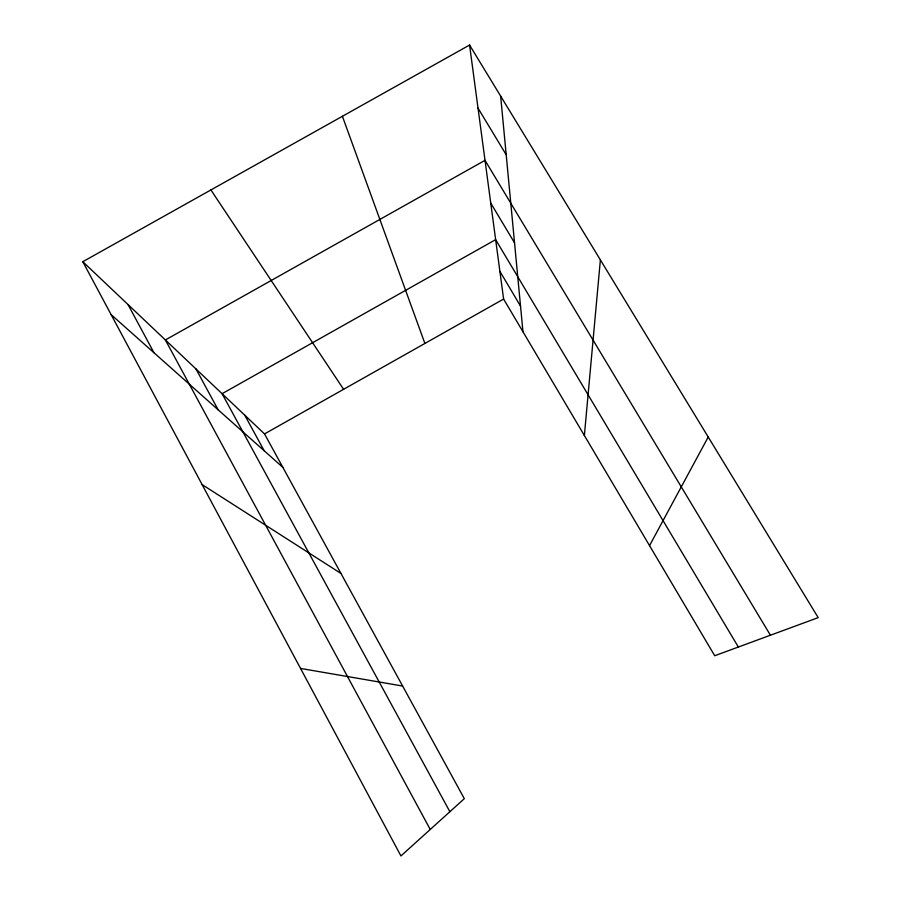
<?xml version="1.0" encoding="UTF-8"?>
<svg xmlns="http://www.w3.org/2000/svg" width="901" height="901" viewBox="0 0 901 901"><rect width="100%" height="100%" fill="white"/><g stroke="black" fill="none" stroke-linecap="round" stroke-linejoin="round"><path stroke-width="1.35" d="M584.366 435.51L600.381 259.882M649.542 545.612L708.22 437.008M264.522 433.91L503.603 299.053L469.567 45.05L82.802 261.707L400.934 855.95L464.319 798.669L264.522 433.91L82.802 261.707M300.551 668.429L402.623 686.044M202.128 484.603L340.95 573.441M111.138 314.64L282.835 467.349M210.902 189.942L343.596 389.3M469.567 45.05L818.198 617.635L714.718 655.737L503.603 299.053M478.026 108.143L506.193 154.747M770.423 635.228L485.02 160.344L165.379 339.959L430.239 829.472M490.741 203.063L514.539 242.842M738.347 647.042L495.651 239.643L222.085 393.692L449.881 811.722M499.897 271.336L520.53 306.103M244.734 415.147L264.184 450.759M195.934 368.914L218.155 409.809M128.01 304.549L153.947 352.708M342.403 116.285L424.889 343.45M500.641 96.08L522.963 331.759"/></g></svg>
